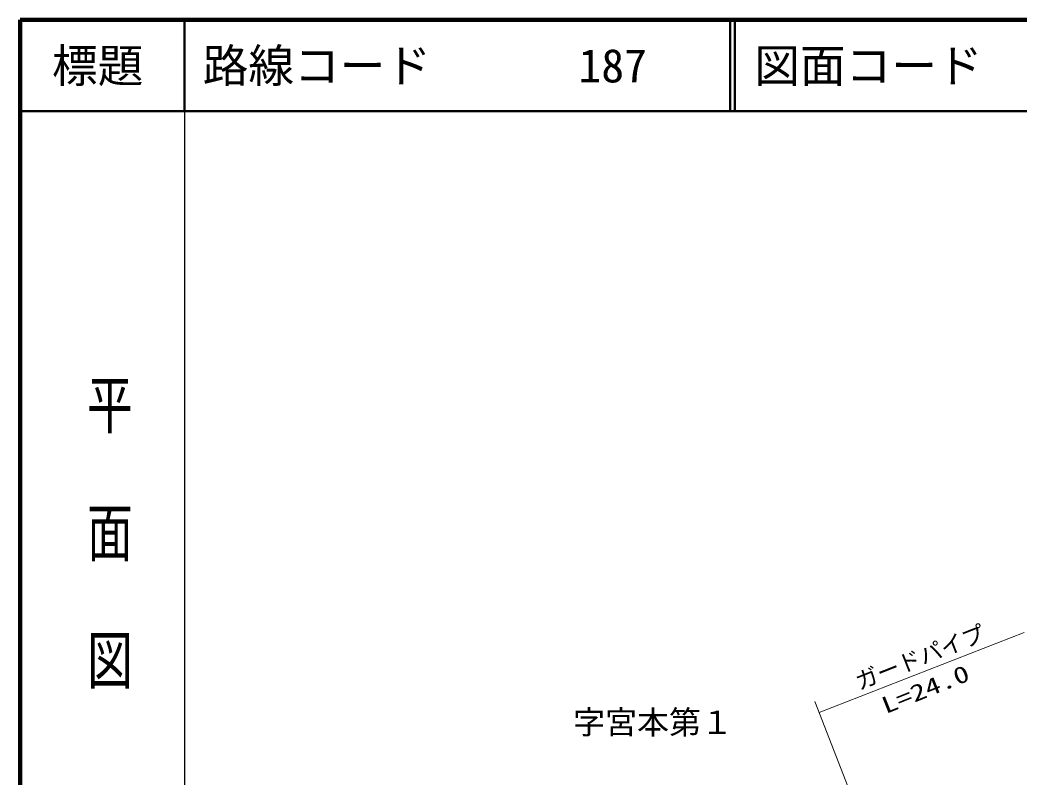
# Model space of a CAD drawing. Units: millimetres, scale not verified. Extents: x -17984 to 622016, y -204319 to 155681.
# Drawn here: x -17984 to 91486, y 72787 to 155681 of the extents above; entities that cross this region are included whole.
import ezdxf
from ezdxf.enums import TextEntityAlignment as Align

# ---------------------------------------------------------------- set-up
doc = ezdxf.new("R2010")
doc.units = ezdxf.units.MM
doc.header["$LTSCALE"] = 1000
for name, color, linetype, lineweight in [('M-TTL', 2, 'Continuous', 140), ('M-TTL-BAND', 7, 'Continuous', 25), ('M-TTL-LINE', 7, 'Continuous', 50), ('S-BGD', 1, 'Continuous', 13), ('S-BGD-HTXT', 6, 'Continuous', 13)]:
    doc.layers.add(name, color=color, linetype=linetype, lineweight=lineweight)
doc.layers.add('M-TTL-TXT', color=7, linetype='Continuous')
doc.styles.add('@ＭＳ ゴシック', font='')
doc.styles.add('ＭＳ ゴシック', font='')
doc.styles.get('@ＭＳ ゴシック').set_extended_font_data('@MS Gothic')
doc.styles.get('ＭＳ ゴシック').set_extended_font_data('MS Gothic')

msp = doc.modelspace()

# ---------------------------------------------------------------- linework, layer by layer
at = {"layer": 'M-TTL'}
for p, q in [((-17984, 155681), (-17984, -204319)), ((622016, 155681), (-17984, 155681))]:
    msp.add_line(p, q, dxfattribs=at)
at = {"layer": 'M-TTL-BAND'}
msp.add_line((16, 145681), (16, -204319), dxfattribs=at)
at = {"layer": 'M-TTL-LINE'}
for p, q in [((16, 155681), (16, 145681)), ((59766, 155681), (59766, 145681)), ((60266, 155681), (60266, 145681)), ((-17984, 145681), (622016, 145681))]:
    msp.add_line(p, q, dxfattribs=at)
at = {"layer": 'S-BGD-HTXT'}
for p, q in [((69490, 79864), (91950, 88619)), ((75119, 65468), (69025, 81051))]:
    msp.add_line(p, q, dxfattribs=at)

# ---------------------------------------------------------------- texts
at = {"layer": 'M-TTL-BAND', "style": '@ＭＳ ゴシック', "width": 1.4}
msp.add_text('平  面  図', height=3666, rotation=270, dxfattribs=at).set_placement((-8207, 82156), align=Align.MIDDLE_RIGHT)
at = {"layer": 'M-TTL-TXT', "style": 'ＭＳ ゴシック'}
msp.add_text('標題', height=3666, dxfattribs=at).set_placement((-9484, 150681), align=Align.MIDDLE_CENTER)
for s, p in [('路線コード', (2016, 150681)), ('187', (43158, 150681)), ('図面コード', (62395, 150681))]:
    msp.add_text(s, height=3666, dxfattribs=at).set_placement(p, align=Align.MIDDLE_LEFT)
at = {"layer": 'S-BGD', "style": 'ＭＳ ゴシック'}
msp.add_text('字宮本第１', height=2566, dxfattribs=at).set_placement((42563, 76726), align=Align.BOTTOM_LEFT)
at = {"layer": 'S-BGD-HTXT', "style": 'ＭＳ ゴシック'}
msp.add_text('ガードパイプ', height=1833, rotation=21.6, dxfattribs=at).set_placement((74103, 81770), align=Align.BOTTOM_LEFT)
at = {"layer": 'S-BGD-HTXT', "style": 'ＭＳ ゴシック', "width": 1.35}
msp.add_text('L=24.0', height=1833, rotation=21.9, dxfattribs=at).set_placement((76992, 79160), align=Align.BOTTOM_LEFT)

doc.saveas('drawing.dxf')
